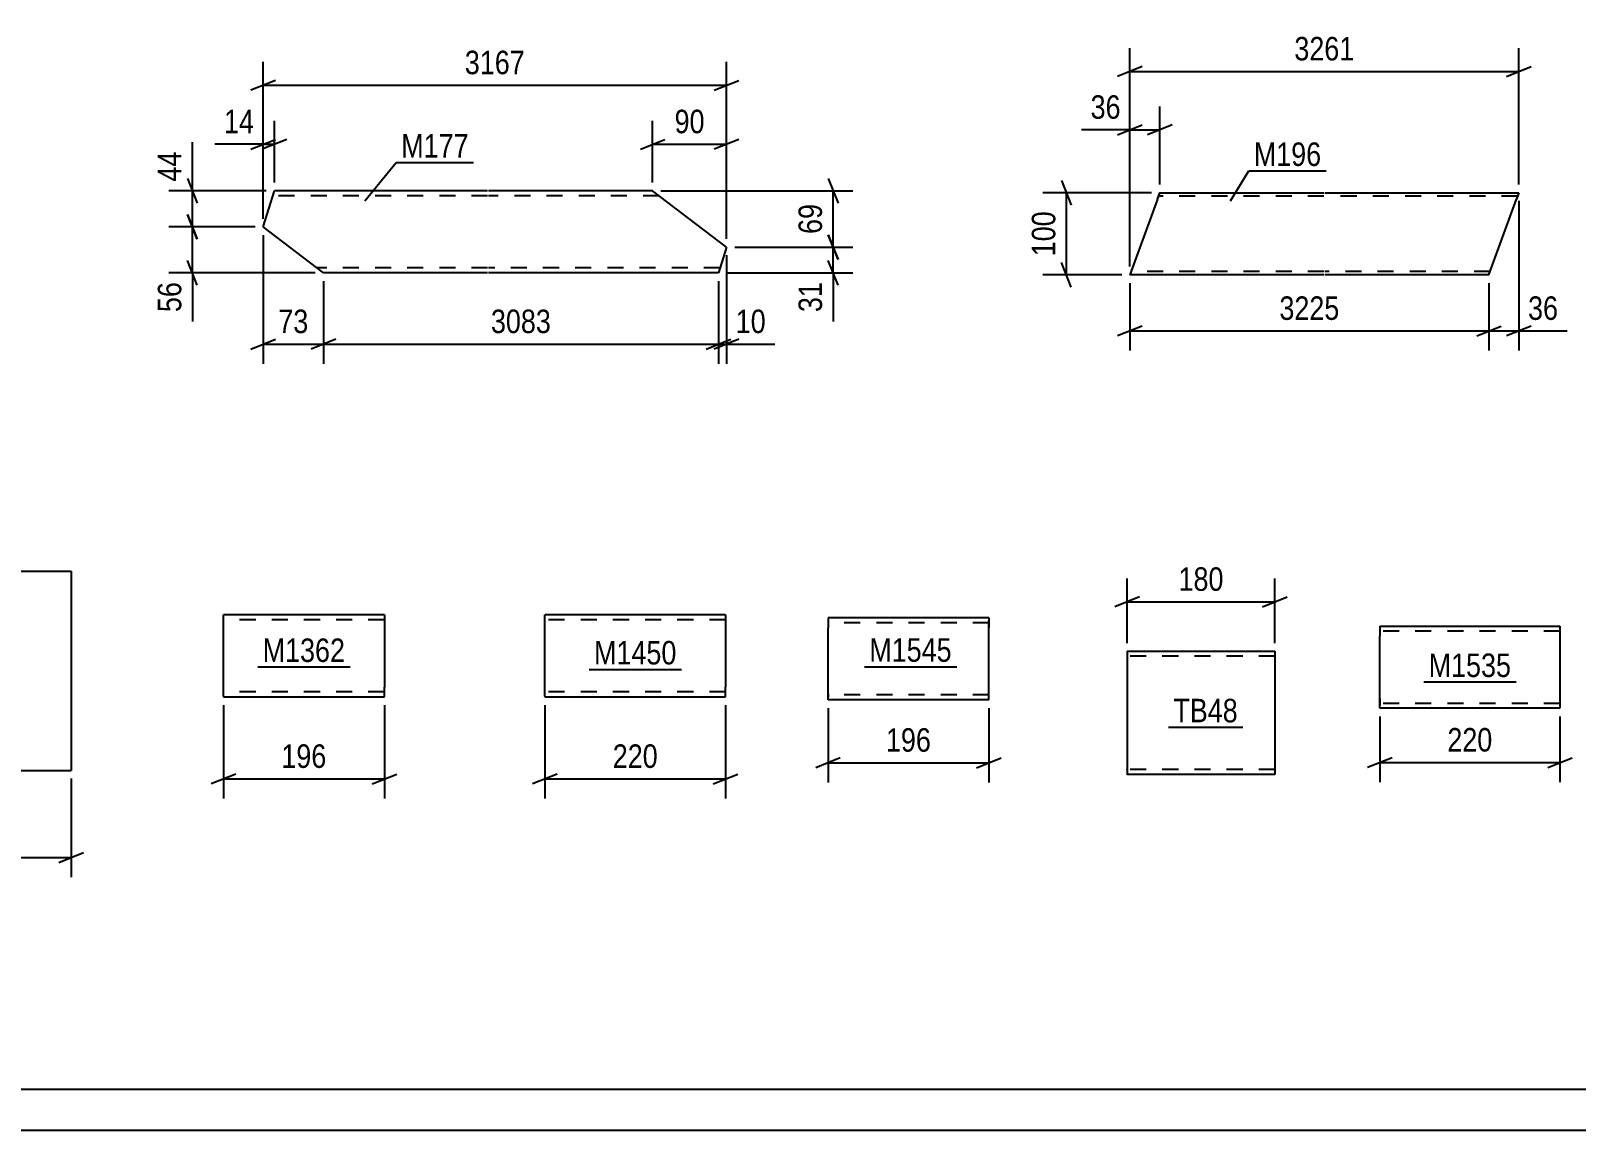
# Model space of a CAD drawing. Header units: millimetres. Extents: x 0 to 841, y 0 to 594.
# Drawn here: x 214.3 to 402.5, y 0 to 133.9 of the extents above; entities that cross this region are included whole.
import ezdxf

# ---------------------------------------------------------------- set-up
doc = ezdxf.new("R2010")
doc.units = ezdxf.units.MM
doc.linetypes.add('DXK_LINE_DOT2', pattern=[3.9198, 1.9599, -1.9599])
doc.styles.add('Arial Narrow', font='ARIALN.TTF', dxfattribs={"height": 0.2})

# ---------------------------------------------------------------- blocks, each defined once
blk = doc.blocks.new('Unknown-814748264-1133')
at = {"color": 5, "linetype": 'Continuous'}
for p, q in [((5, 5), (836, 5)), ((0, 0), (841, 0))]:
    blk.add_line(p, q, dxfattribs=at)
blk = doc.blocks.new('Part-814748264-10656 - 10655')
at = {"color": 2, "linetype": 'Continuous'}
for p, q in [((378.62, 61.39), (378.62, 60.19)), ((378.62, 61.39), (400.58, 61.39)), ((400.58, 61.39), (400.58, 51.39)), ((378.62, 52.59), (378.62, 60.19)), ((378.62, 51.49), (378.62, 52.59)), ((378.62, 51.39), (378.62, 51.49)), ((400.58, 51.39), (378.62, 51.39))]:
    blk.add_line(p, q, dxfattribs=at)
at = {"color": 7, "linetype": 'DXK_LINE_DOT2'}
for p, q in [((400.58, 60.79), (378.62, 60.79)), ((400.58, 61.3), (400.58, 61.39)), ((378.62, 52.59), (378.62, 51.75)), ((378.62, 51.99), (378.62, 52.04)), ((400.58, 51.99), (378.62, 51.99)), ((400.58, 51.99), (400.58, 52.04))]:
    blk.add_line(p, q, dxfattribs=at)
blk = doc.blocks.new('Part-814748264-16486 - 16485')
at = {"color": 2, "linetype": 'Continuous'}
for p, q in [((242.61, 110.04), (243.98, 114.44)), ((269.95, 114.44), (243.98, 114.44)), ((290.05, 114.44), (270.05, 114.44)), ((299.05, 107.58), (290.05, 114.44)), ((249.95, 104.44), (242.61, 110.04)), ((299.05, 107.58), (298.06, 104.44)), ((269.95, 104.44), (249.95, 104.44)), ((298.06, 104.44), (270.05, 104.44))]:
    blk.add_line(p, q, dxfattribs=at)
at = {"color": 7, "linetype": 'DXK_LINE_DOT2'}
for p, q in [((269.95, 113.84), (243.79, 113.84)), ((290.84, 113.84), (270.05, 113.84)), ((269.95, 105.04), (249.16, 105.04)), ((298.25, 105.04), (270.05, 105.04))]:
    blk.add_line(p, q, dxfattribs=at)
blk = doc.blocks.new('Part-814748264-2172 - 2158')
at = {"color": 2, "linetype": 'Continuous'}
for p, q in [((197.8, 68.11), (197.8, 43.83)), ((197.8, 68.11), (219.23, 68.11)), ((219.23, 68.11), (219.23, 43.83)), ((197.8, 43.83), (219.23, 43.83))]:
    blk.add_line(p, q, dxfattribs=at)
blk = doc.blocks.new('Part-814748264-2364 - 2348')
at = {"color": 2, "linetype": 'Continuous'}
for p, q in [((351.53, 113.4), (348.19, 104.2)), ((351.53, 113.4), (351.83, 114.2)), ((351.83, 114.2), (371.83, 114.2)), ((371.93, 114.2), (395.56, 114.2)), ((391.93, 104.2), (395.27, 113.4)), ((395.48, 113.97), (395.27, 113.4)), ((395.54, 114.14), (395.48, 113.97)), ((395.56, 114.2), (395.54, 114.14)), ((371.83, 104.2), (348.19, 104.2)), ((391.93, 104.2), (371.93, 104.2))]:
    blk.add_line(p, q, dxfattribs=at)
at = {"color": 7, "linetype": 'DXK_LINE_DOT2'}
for p, q in [((371.83, 113.8), (351.68, 113.8)), ((351.8, 114.14), (351.74, 113.97)), ((351.83, 114.2), (351.8, 114.14)), ((395.42, 113.8), (371.93, 113.8)), ((395.56, 114.2), (395.48, 113.97)), ((371.83, 104.6), (348.33, 104.6)), ((392.07, 104.6), (371.93, 104.6))]:
    blk.add_line(p, q, dxfattribs=at)
blk = doc.blocks.new('Part-814748264-16505 - 16504')
at = {"color": 2, "linetype": 'Continuous'}
for p, q in [((347.85, 58.33), (347.85, 43.42)), ((347.85, 58.33), (365.85, 58.33)), ((365.85, 58.33), (365.85, 43.33)), ((347.85, 43.33), (347.85, 43.42)), ((365.85, 43.33), (347.85, 43.33))]:
    blk.add_line(p, q, dxfattribs=at)
at = {"color": 7, "linetype": 'DXK_LINE_DOT2'}
for p, q in [((365.85, 57.73), (347.85, 57.73)), ((347.85, 43.93), (347.85, 43.98)), ((365.85, 43.93), (347.85, 43.93)), ((365.85, 43.93), (365.85, 43.98))]:
    blk.add_line(p, q, dxfattribs=at)
blk = doc.blocks.new('Part-814748264-6465 - 6461')
at = {"color": 2, "linetype": 'Continuous'}
for p, q in [((257.37, 62.78), (237.76, 62.78)), ((237.76, 52.87), (237.76, 62.78)), ((257.37, 62.78), (257.37, 53.98)), ((237.76, 52.87), (237.76, 52.78)), ((237.76, 52.78), (257.37, 52.78)), ((257.37, 52.78), (257.37, 53.98))]:
    blk.add_line(p, q, dxfattribs=at)
at = {"color": 7, "linetype": 'DXK_LINE_DOT2'}
for p, q in [((257.37, 62.18), (237.76, 62.18)), ((237.76, 53.38), (237.76, 53.42)), ((257.37, 53.38), (237.76, 53.38)), ((257.37, 53.42), (257.37, 53.75)), ((257.37, 53.38), (257.37, 53.42))]:
    blk.add_line(p, q, dxfattribs=at)
blk = doc.blocks.new('Part-814748264-6695 - 6691')
at = {"color": 2, "linetype": 'Continuous'}
for p, q in [((298.93, 62.78), (276.93, 62.78)), ((276.93, 52.87), (276.93, 62.78)), ((298.93, 62.78), (298.93, 53.98)), ((276.93, 52.87), (276.93, 52.78)), ((276.93, 52.78), (298.93, 52.78)), ((298.93, 52.78), (298.93, 53.98))]:
    blk.add_line(p, q, dxfattribs=at)
at = {"color": 7, "linetype": 'DXK_LINE_DOT2'}
for p, q in [((298.93, 62.18), (276.93, 62.18)), ((276.93, 53.38), (276.93, 53.42)), ((298.93, 53.38), (276.93, 53.38)), ((298.93, 53.42), (298.93, 53.75)), ((298.93, 53.38), (298.93, 53.42))]:
    blk.add_line(p, q, dxfattribs=at)
blk = doc.blocks.new('Part-814748264-10516 - 10515')
at = {"color": 2, "linetype": 'Continuous'}
for p, q in [((311.41, 62.41), (311.41, 61.21)), ((331.02, 62.41), (311.41, 62.41)), ((331.02, 62.41), (331.02, 62.31)), ((331.02, 62.31), (331.02, 61.21)), ((311.41, 53.15), (311.41, 61.21)), ((331.02, 52.41), (331.02, 61.21)), ((311.41, 52.5), (311.41, 53.15)), ((311.41, 52.41), (311.41, 52.5)), ((331.02, 52.41), (311.41, 52.41))]:
    blk.add_line(p, q, dxfattribs=at)
at = {"color": 7, "linetype": 'DXK_LINE_DOT2'}
for p, q in [((331.02, 61.81), (311.41, 61.81)), ((331.02, 61.21), (331.02, 62.05)), ((311.41, 53.15), (311.41, 52.76)), ((311.41, 53.01), (311.41, 53.05)), ((331.02, 53.01), (311.41, 53.01)), ((331.02, 53.01), (331.02, 53.05)), ((311.41, 52.41), (311.41, 52.41))]:
    blk.add_line(p, q, dxfattribs=at)
blk = doc.blocks.new('StraightDimension-814748264-10658 - 10655')
at = {"color": 7, "linetype": 'Continuous'}
for p, q in [((378.62, 50.39), (378.62, 42.37)), ((400.58, 50.39), (400.58, 42.37)), ((380.12, 45.37), (377.12, 44.17)), ((399.08, 44.17), (402.08, 45.37)), ((378.62, 44.77), (400.58, 44.77))]:
    blk.add_line(p, q, dxfattribs=at)
at = {"color": 0}
blk.add_wipeout([(392.94, 45.52), (392.94, 49.72), (386.26, 49.72), (386.26, 45.52)], dxfattribs=at)
at = {"color": 3, "style": 'Arial Narrow'}
blk.add_text('220', height=2.863, dxfattribs=at).set_placement((386.86, 46.12))
blk = doc.blocks.new('StraightDimension-814748264-16645 - 16485')
at = {"color": 7, "linetype": 'Continuous'}
for p, q in [((242.61, 111.04), (242.61, 122.95)), ((243.98, 115.44), (243.98, 122.95)), ((241.11, 119.5), (244.11, 120.7)), ((245.48, 120.7), (242.48, 119.5)), ((242.61, 120.1), (243.98, 120.1))]:
    blk.add_line(p, q, dxfattribs=at)
at = {"color": 0}
blk.add_wipeout([(242.08, 120.85), (242.08, 125.05), (237.23, 125.05), (237.23, 120.85)], dxfattribs=at)
at = {"color": 7, "linetype": 'Continuous'}
blk.add_line((242.61, 120.1), (236.7, 120.1), dxfattribs=at)
blk.add_line((242.61, 120.1), (236.7, 120.1), dxfattribs=at)
at = {"color": 3, "style": 'Arial Narrow'}
blk.add_text('14', height=2.863, dxfattribs=at).set_placement((237.83, 121.45))
blk = doc.blocks.new('StraightDimension-814748264-16657 - 16485')
at = {"color": 7, "linetype": 'Continuous'}
for p, q in [((233.38, 115.94), (234.58, 112.94)), ((242.98, 114.44), (231.13, 114.44)), ((233.98, 110.04), (233.98, 114.44)), ((234.58, 108.54), (233.38, 111.54)), ((241.61, 110.04), (231.13, 110.04))]:
    blk.add_line(p, q, dxfattribs=at)
at = {"color": 0}
blk.add_wipeout([(233.23, 119.82), (229.03, 119.82), (229.03, 114.96), (233.23, 114.96)], dxfattribs=at)
at = {"color": 7, "linetype": 'Continuous'}
blk.add_line((233.98, 114.44), (233.98, 120.35), dxfattribs=at)
blk.add_line((233.98, 114.44), (233.98, 120.35), dxfattribs=at)
at = {"color": 3, "style": 'Arial Narrow'}
blk.add_text('44', height=2.863, rotation=90.0002, dxfattribs=at).set_placement((232.63, 115.56))
blk = doc.blocks.new('StraightDimension-814748264-16649 - 16485')
at = {"color": 7, "linetype": 'Continuous'}
for p, q in [((311.43, 115.94), (312.63, 112.94)), ((291.05, 114.44), (314.43, 114.44)), ((312.03, 107.58), (312.03, 114.44)), ((300.05, 107.58), (314.43, 107.58)), ((312.63, 106.08), (311.43, 109.08))]:
    blk.add_line(p, q, dxfattribs=at)
at = {"color": 0}
blk.add_wipeout([(311.28, 113.44), (307.08, 113.44), (307.08, 108.58), (311.28, 108.58)], dxfattribs=at)
at = {"color": 3, "style": 'Arial Narrow'}
blk.add_text('69', height=2.863, rotation=90.0002, dxfattribs=at).set_placement((310.68, 109.18))
blk = doc.blocks.new('StraightDimension-814748264-16641 - 16485')
at = {"color": 7, "linetype": 'Continuous'}
for p, q in [((290.05, 115.44), (290.05, 122.95)), ((299.05, 108.58), (299.05, 122.95)), ((288.55, 119.5), (291.55, 120.7)), ((300.55, 120.7), (297.55, 119.5)), ((290.05, 120.1), (299.05, 120.1))]:
    blk.add_line(p, q, dxfattribs=at)
at = {"color": 0}
blk.add_wipeout([(296.98, 120.85), (296.98, 125.05), (292.12, 125.05), (292.12, 120.85)], dxfattribs=at)
at = {"color": 3, "style": 'Arial Narrow'}
blk.add_text('90', height=2.863, dxfattribs=at).set_placement((292.72, 121.45))
blk = doc.blocks.new('StraightDimension-814748264-16658 - 16485')
at = {"color": 7, "linetype": 'Continuous'}
for p, q in [((233.38, 111.54), (234.58, 108.54)), ((241.61, 110.04), (231.13, 110.04)), ((233.98, 104.44), (233.98, 110.04)), ((234.58, 102.94), (233.38, 105.94)), ((248.95, 104.44), (231.13, 104.44))]:
    blk.add_line(p, q, dxfattribs=at)
at = {"color": 0}
blk.add_wipeout([(233.23, 103.91), (229.03, 103.91), (229.03, 99.06), (233.23, 99.06)], dxfattribs=at)
at = {"color": 7, "linetype": 'Continuous'}
blk.add_line((233.98, 104.44), (233.98, 98.53), dxfattribs=at)
blk.add_line((233.98, 104.44), (233.98, 98.53), dxfattribs=at)
at = {"color": 3, "style": 'Arial Narrow'}
blk.add_text('56', height=2.863, rotation=90.0002, dxfattribs=at).set_placement((232.63, 99.66))
blk = doc.blocks.new('StraightDimension-814748264-16650 - 16485')
at = {"color": 7, "linetype": 'Continuous'}
for p, q in [((300.05, 107.58), (314.43, 107.58)), ((311.43, 109.08), (312.63, 106.08)), ((312.03, 104.44), (312.03, 107.58)), ((312.63, 102.94), (311.43, 105.94)), ((299.06, 104.44), (314.43, 104.44))]:
    blk.add_line(p, q, dxfattribs=at)
at = {"color": 0}
blk.add_wipeout([(311.28, 103.91), (307.08, 103.91), (307.08, 99.06), (311.28, 99.06)], dxfattribs=at)
at = {"color": 7, "linetype": 'Continuous'}
blk.add_line((312.03, 104.44), (312.03, 98.53), dxfattribs=at)
blk.add_line((312.03, 104.44), (312.03, 98.53), dxfattribs=at)
at = {"color": 3, "style": 'Arial Narrow'}
blk.add_text('31', height=2.863, rotation=90.0002, dxfattribs=at).set_placement((310.68, 99.66))
blk = doc.blocks.new('StraightDimension-814748264-16665 - 16485')
at = {"color": 7, "linetype": 'Continuous'}
for p, q in [((242.61, 111.04), (242.61, 130.14)), ((299.05, 108.58), (299.05, 130.14)), ((244.11, 127.89), (241.11, 126.69)), ((242.61, 127.29), (299.05, 127.29)), ((297.55, 126.69), (300.55, 127.89))]:
    blk.add_line(p, q, dxfattribs=at)
at = {"color": 0}
blk.add_wipeout([(275.08, 128.04), (275.08, 132.24), (266.57, 132.24), (266.57, 128.04)], dxfattribs=at)
at = {"color": 3, "style": 'Arial Narrow'}
blk.add_text('3167', height=2.863, dxfattribs=at).set_placement((267.17, 128.64))
blk = doc.blocks.new('StraightDimension-814748264-16912 - 16485')
at = {"color": 7, "linetype": 'Continuous'}
for p, q in [((299.05, 106.58), (299.05, 93.35)), ((298.06, 103.44), (298.06, 93.35)), ((296.56, 95.15), (299.56, 96.35)), ((300.55, 96.35), (297.55, 95.15)), ((298.06, 95.75), (299.05, 95.75))]:
    blk.add_line(p, q, dxfattribs=at)
at = {"color": 0}
blk.add_wipeout([(304.43, 96.5), (304.43, 100.7), (299.57, 100.7), (299.57, 96.5)], dxfattribs=at)
at = {"color": 7, "linetype": 'Continuous'}
blk.add_line((299.05, 95.75), (304.95, 95.75), dxfattribs=at)
blk.add_line((299.05, 95.75), (304.95, 95.75), dxfattribs=at)
at = {"color": 3, "style": 'Arial Narrow'}
blk.add_text('10', height=2.863, dxfattribs=at).set_placement((300.17, 97.1))
blk = doc.blocks.new('StraightDimension-814748264-16913 - 16485')
at = {"color": 7, "linetype": 'Continuous'}
for p, q in [((249.95, 103.44), (249.95, 93.35)), ((298.06, 103.44), (298.06, 93.35)), ((251.45, 96.35), (248.45, 95.15)), ((296.56, 95.15), (299.56, 96.35)), ((249.95, 95.75), (298.06, 95.75))]:
    blk.add_line(p, q, dxfattribs=at)
at = {"color": 0}
blk.add_wipeout([(278.26, 96.5), (278.26, 100.7), (269.75, 100.7), (269.75, 96.5)], dxfattribs=at)
at = {"color": 3, "style": 'Arial Narrow'}
blk.add_text('3083', height=2.863, dxfattribs=at).set_placement((270.35, 97.1))
blk = doc.blocks.new('StraightDimension-814748264-16914 - 16485')
at = {"color": 7, "linetype": 'Continuous'}
for p, q in [((242.61, 109.04), (242.61, 93.35)), ((249.95, 103.44), (249.95, 93.35)), ((241.11, 95.15), (244.11, 96.35)), ((251.45, 96.35), (248.45, 95.15)), ((242.61, 95.75), (249.95, 95.75))]:
    blk.add_line(p, q, dxfattribs=at)
at = {"color": 0}
blk.add_wipeout([(248.71, 96.5), (248.71, 100.7), (243.85, 100.7), (243.85, 96.5)], dxfattribs=at)
at = {"color": 3, "style": 'Arial Narrow'}
blk.add_text('73', height=2.863, dxfattribs=at).set_placement((244.45, 97.1))
blk = doc.blocks.new('StraightDimension-814748264-2174 - 2158')
at = {"color": 7, "linetype": 'Continuous'}
for p, q in [((197.8, 42.83), (197.8, 30.8)), ((219.23, 42.83), (219.23, 30.8)), ((199.3, 33.8), (196.3, 32.6)), ((197.8, 33.2), (219.23, 33.2)), ((217.73, 32.6), (220.73, 33.8))]:
    blk.add_line(p, q, dxfattribs=at)
at = {"color": 0}
blk.add_wipeout([(211.86, 33.95), (211.86, 38.15), (205.18, 38.15), (205.18, 33.95)], dxfattribs=at)
at = {"color": 3, "style": 'Arial Narrow'}
blk.add_text('150', height=2.863, dxfattribs=at).set_placement((205.78, 34.55))
blk = doc.blocks.new('StraightDimension-814748264-2423 - 2348')
at = {"color": 7, "linetype": 'Continuous'}
for p, q in [((348.19, 103.2), (348.19, 94.96)), ((391.93, 103.2), (391.93, 94.96)), ((349.69, 97.96), (346.69, 96.76)), ((390.43, 96.76), (393.43, 97.96)), ((348.19, 97.36), (391.93, 97.36))]:
    blk.add_line(p, q, dxfattribs=at)
at = {"color": 0}
blk.add_wipeout([(374.31, 98.11), (374.31, 102.31), (365.8, 102.31), (365.8, 98.11)], dxfattribs=at)
at = {"color": 3, "style": 'Arial Narrow'}
blk.add_text('3225', height=2.863, dxfattribs=at).set_placement((366.4, 98.71))
blk = doc.blocks.new('StraightDimension-814748264-2367 - 2348')
at = {"color": 7, "linetype": 'Continuous'}
for p, q in [((339.85, 115.7), (341.05, 112.7)), ((350.83, 114.2), (337.6, 114.2)), ((340.45, 104.2), (340.45, 114.2)), ((341.05, 102.7), (339.85, 105.7)), ((347.19, 104.2), (337.6, 104.2))]:
    blk.add_line(p, q, dxfattribs=at)
at = {"color": 0}
blk.add_wipeout([(339.7, 112.55), (335.5, 112.55), (335.5, 105.86), (339.7, 105.86)], dxfattribs=at)
at = {"color": 3, "style": 'Arial Narrow'}
blk.add_text('100', height=2.863, rotation=90.0002, dxfattribs=at).set_placement((339.1, 106.46))
blk = doc.blocks.new('StraightDimension-814748264-2411 - 2348')
at = {"color": 7, "linetype": 'Continuous'}
for p, q in [((395.56, 113.2), (395.56, 94.96)), ((391.93, 103.2), (391.93, 94.96)), ((390.43, 96.76), (393.43, 97.96)), ((397.06, 97.96), (394.06, 96.76)), ((391.93, 97.36), (395.56, 97.36))]:
    blk.add_line(p, q, dxfattribs=at)
at = {"color": 0}
blk.add_wipeout([(400.95, 98.11), (400.95, 102.31), (396.09, 102.31), (396.09, 98.11)], dxfattribs=at)
at = {"color": 7, "linetype": 'Continuous'}
blk.add_line((395.56, 97.36), (401.47, 97.36), dxfattribs=at)
blk.add_line((395.56, 97.36), (401.47, 97.36), dxfattribs=at)
at = {"color": 3, "style": 'Arial Narrow'}
blk.add_text('36', height=2.863, dxfattribs=at).set_placement((396.69, 98.71))
blk = doc.blocks.new('StraightDimension-814748264-2387 - 2348')
at = {"color": 7, "linetype": 'Continuous'}
for p, q in [((348.19, 105.2), (348.19, 131.82)), ((395.56, 115.2), (395.56, 131.82)), ((349.69, 129.57), (346.69, 128.37)), ((348.19, 128.97), (395.56, 128.97)), ((394.06, 128.37), (397.06, 129.57))]:
    blk.add_line(p, q, dxfattribs=at)
at = {"color": 0}
blk.add_wipeout([(376.13, 129.72), (376.13, 133.92), (367.62, 133.92), (367.62, 129.72)], dxfattribs=at)
at = {"color": 3, "style": 'Arial Narrow'}
blk.add_text('3261', height=2.863, dxfattribs=at).set_placement((368.22, 130.32))
blk = doc.blocks.new('StraightDimension-814748264-2398 - 2348')
at = {"color": 7, "linetype": 'Continuous'}
for p, q in [((348.19, 105.2), (348.19, 124.71)), ((351.83, 115.2), (351.83, 124.71)), ((346.69, 121.26), (349.69, 122.46)), ((353.33, 122.46), (350.33, 121.26)), ((348.19, 121.86), (351.83, 121.86))]:
    blk.add_line(p, q, dxfattribs=at)
at = {"color": 0}
blk.add_wipeout([(347.66, 122.61), (347.66, 126.81), (342.8, 126.81), (342.8, 122.61)], dxfattribs=at)
at = {"color": 7, "linetype": 'Continuous'}
blk.add_line((348.19, 121.86), (342.28, 121.86), dxfattribs=at)
blk.add_line((348.19, 121.86), (342.28, 121.86), dxfattribs=at)
at = {"color": 3, "style": 'Arial Narrow'}
blk.add_text('36', height=2.863, dxfattribs=at).set_placement((343.4, 123.21))
blk = doc.blocks.new('StraightDimension-814748264-16669 - 16504')
at = {"color": 7, "linetype": 'Continuous'}
for p, q in [((347.85, 59.33), (347.85, 67.2)), ((365.85, 59.33), (365.85, 67.2)), ((349.35, 64.95), (346.35, 63.75)), ((347.85, 64.35), (365.85, 64.35)), ((364.35, 63.75), (367.35, 64.95))]:
    blk.add_line(p, q, dxfattribs=at)
at = {"color": 0}
blk.add_wipeout([(360.19, 65.1), (360.19, 69.3), (353.51, 69.3), (353.51, 65.1)], dxfattribs=at)
at = {"color": 3, "style": 'Arial Narrow'}
blk.add_text('180', height=2.863, dxfattribs=at).set_placement((354.11, 65.7))
blk = doc.blocks.new('StraightDimension-814748264-6467 - 6461')
at = {"color": 7, "linetype": 'Continuous'}
for p, q in [((237.76, 51.78), (237.76, 40.38)), ((257.37, 51.78), (257.37, 40.38)), ((239.26, 43.38), (236.26, 42.18)), ((255.87, 42.18), (258.87, 43.38)), ((237.76, 42.78), (257.37, 42.78))]:
    blk.add_line(p, q, dxfattribs=at)
at = {"color": 0}
blk.add_wipeout([(250.91, 43.53), (250.91, 47.73), (244.22, 47.73), (244.22, 43.53)], dxfattribs=at)
at = {"color": 3, "style": 'Arial Narrow'}
blk.add_text('196', height=2.863, dxfattribs=at).set_placement((244.82, 44.13))
blk = doc.blocks.new('StraightDimension-814748264-6697 - 6691')
at = {"color": 7, "linetype": 'Continuous'}
for p, q in [((276.93, 51.78), (276.93, 40.38)), ((298.93, 51.78), (298.93, 40.38)), ((278.43, 43.38), (275.43, 42.18)), ((297.43, 42.18), (300.43, 43.38)), ((276.93, 42.78), (298.93, 42.78))]:
    blk.add_line(p, q, dxfattribs=at)
at = {"color": 0}
blk.add_wipeout([(291.28, 43.53), (291.28, 47.73), (284.59, 47.73), (284.59, 43.53)], dxfattribs=at)
at = {"color": 3, "style": 'Arial Narrow'}
blk.add_text('220', height=2.863, dxfattribs=at).set_placement((285.19, 44.13))
blk = doc.blocks.new('StraightDimension-814748264-10518 - 10515')
at = {"color": 7, "linetype": 'Continuous'}
for p, q in [((311.41, 51.41), (311.41, 42.35)), ((331.02, 51.41), (331.02, 42.35)), ((312.91, 45.35), (309.91, 44.15)), ((329.52, 44.15), (332.52, 45.35)), ((311.41, 44.75), (331.02, 44.75))]:
    blk.add_line(p, q, dxfattribs=at)
at = {"color": 0}
blk.add_wipeout([(324.56, 45.5), (324.56, 49.7), (317.87, 49.7), (317.87, 45.5)], dxfattribs=at)
at = {"color": 3, "style": 'Arial Narrow'}
blk.add_text('196', height=2.863, dxfattribs=at).set_placement((318.47, 46.1))
blk = doc.blocks.new('Mark-814748264-10661 - 10655')
at = {"color": 0}
blk.add_wipeout([(394.63, 55.2), (394.63, 58.2), (384.58, 58.2), (384.58, 55.2)], dxfattribs=at)
blk.add_wipeout([(394.63, 55.2), (394.63, 58.2), (384.58, 58.2), (384.58, 55.2)], dxfattribs=at)
at = {"color": 30, "linetype": 'Continuous'}
blk.add_line((383.98, 54.6), (395.23, 54.6), dxfattribs=at)
at = {"color": 3, "style": 'Arial Narrow'}
blk.add_text('M1535', height=2.863, dxfattribs=at).set_placement((384.58, 55.2))
blk = doc.blocks.new('Mark-814748264-16679 - 16485')
at = {"color": 0}
blk.add_wipeout([(267.64, 118.48), (267.64, 121.48), (259.42, 121.48), (259.42, 118.48)], dxfattribs=at)
blk.add_wipeout([(267.64, 118.48), (267.64, 121.48), (259.42, 121.48), (259.42, 118.48)], dxfattribs=at)
at = {"color": 30, "linetype": 'Continuous'}
for p, q in [((254.98, 113.22), (258.82, 117.88)), ((258.82, 117.88), (268.24, 117.88))]:
    blk.add_line(p, q, dxfattribs=at)
at = {"color": 3, "style": 'Arial Narrow'}
blk.add_text('M177', height=2.863, dxfattribs=at).set_placement((259.42, 118.48))
blk = doc.blocks.new('Mark-814748264-2360 - 2348')
at = {"color": 0}
blk.add_wipeout([(371.5, 117.46), (371.5, 120.46), (363.28, 120.46), (363.28, 117.46)], dxfattribs=at)
blk.add_wipeout([(371.5, 117.46), (371.5, 120.46), (363.28, 120.46), (363.28, 117.46)], dxfattribs=at)
at = {"color": 30, "linetype": 'Continuous'}
for p, q in [((360.45, 113.21), (362.68, 116.86)), ((362.68, 116.86), (372.1, 116.86))]:
    blk.add_line(p, q, dxfattribs=at)
at = {"color": 3, "style": 'Arial Narrow'}
blk.add_text('M196', height=2.863, dxfattribs=at).set_placement((363.28, 117.46))
blk = doc.blocks.new('Mark-814748264-16682 - 16504')
at = {"color": 0}
blk.add_wipeout([(361.33, 49.68), (361.33, 52.68), (353.48, 52.68), (353.48, 49.68)], dxfattribs=at)
blk.add_wipeout([(361.33, 49.68), (361.33, 52.68), (353.48, 52.68), (353.48, 49.68)], dxfattribs=at)
at = {"color": 30, "linetype": 'Continuous'}
blk.add_line((352.88, 49.08), (361.93, 49.08), dxfattribs=at)
at = {"color": 3, "style": 'Arial Narrow'}
blk.add_text('TB48', height=2.863, dxfattribs=at).set_placement((353.48, 49.68))
blk = doc.blocks.new('Mark-814748264-6463 - 6461')
at = {"color": 0}
blk.add_wipeout([(252.59, 57.03), (252.59, 60.03), (242.54, 60.03), (242.54, 57.03)], dxfattribs=at)
blk.add_wipeout([(252.59, 57.03), (252.59, 60.03), (242.54, 60.03), (242.54, 57.03)], dxfattribs=at)
at = {"color": 30, "linetype": 'Continuous'}
blk.add_line((241.94, 56.43), (253.19, 56.43), dxfattribs=at)
at = {"color": 3, "style": 'Arial Narrow'}
blk.add_text('M1362', height=2.863, dxfattribs=at).set_placement((242.54, 57.03))
blk = doc.blocks.new('Mark-814748264-6693 - 6691')
at = {"color": 0}
blk.add_wipeout([(292.96, 56.73), (292.96, 59.73), (282.91, 59.73), (282.91, 56.73)], dxfattribs=at)
blk.add_wipeout([(292.96, 56.73), (292.96, 59.73), (282.91, 59.73), (282.91, 56.73)], dxfattribs=at)
at = {"color": 30, "linetype": 'Continuous'}
blk.add_line((282.31, 56.13), (293.56, 56.13), dxfattribs=at)
at = {"color": 3, "style": 'Arial Narrow'}
blk.add_text('M1450', height=2.863, dxfattribs=at).set_placement((282.91, 56.73))
blk = doc.blocks.new('Mark-814748264-10521 - 10515')
at = {"color": 0}
blk.add_wipeout([(326.49, 57.06), (326.49, 60.06), (316.44, 60.06), (316.44, 57.06)], dxfattribs=at)
blk.add_wipeout([(326.49, 57.06), (326.49, 60.06), (316.44, 60.06), (316.44, 57.06)], dxfattribs=at)
at = {"color": 30, "linetype": 'Continuous'}
blk.add_line((315.84, 56.46), (327.09, 56.46), dxfattribs=at)
at = {"color": 3, "style": 'Arial Narrow'}
blk.add_text('M1545', height=2.863, dxfattribs=at).set_placement((316.44, 57.06))

msp = doc.modelspace()

# ---------------------------------------------------------------- block references
for name in ['Unknown-814748264-1133', 'Part-814748264-16486 - 16485', 'Part-814748264-2364 - 2348', 'Part-814748264-2172 - 2158', 'Part-814748264-6465 - 6461', 'Part-814748264-6695 - 6691', 'Part-814748264-10516 - 10515', 'Part-814748264-10656 - 10655', 'Part-814748264-16505 - 16504']:
    msp.add_blockref(name, (0, 0))

# ---------------------------------------------------------------- next in the draw order: block references
for name in ['StraightDimension-814748264-16645 - 16485', 'StraightDimension-814748264-16649 - 16485', 'StraightDimension-814748264-2423 - 2348', 'StraightDimension-814748264-16669 - 16504', 'Mark-814748264-6463 - 6461', 'Mark-814748264-6693 - 6691', 'Mark-814748264-10521 - 10515', 'Mark-814748264-10661 - 10655', 'StraightDimension-814748264-6467 - 6461', 'StraightDimension-814748264-6697 - 6691', 'StraightDimension-814748264-10518 - 10515', 'Mark-814748264-16682 - 16504', 'StraightDimension-814748264-10658 - 10655', 'StraightDimension-814748264-2174 - 2158']:
    msp.add_blockref(name, (0, 0))

# ---------------------------------------------------------------- next in the draw order: block references
for name in ['StraightDimension-814748264-16641 - 16485', 'StraightDimension-814748264-16657 - 16485', 'StraightDimension-814748264-2367 - 2348', 'StraightDimension-814748264-2411 - 2348']:
    msp.add_blockref(name, (0, 0))

# ---------------------------------------------------------------- next in the draw order: block references
for name in ['StraightDimension-814748264-2387 - 2348', 'StraightDimension-814748264-16658 - 16485', 'StraightDimension-814748264-16650 - 16485']:
    msp.add_blockref(name, (0, 0))

# ---------------------------------------------------------------- next in the draw order: block references
for name in ['StraightDimension-814748264-16665 - 16485', 'StraightDimension-814748264-2398 - 2348', 'Mark-814748264-2360 - 2348', 'StraightDimension-814748264-16912 - 16485']:
    msp.add_blockref(name, (0, 0))

# ---------------------------------------------------------------- next in the draw order: block references
for name in ['Mark-814748264-16679 - 16485', 'StraightDimension-814748264-16913 - 16485']:
    msp.add_blockref(name, (0, 0))

# ---------------------------------------------------------------- next in the draw order: block references
msp.add_blockref('StraightDimension-814748264-16914 - 16485', (0, 0))

doc.saveas('drawing.dxf')
